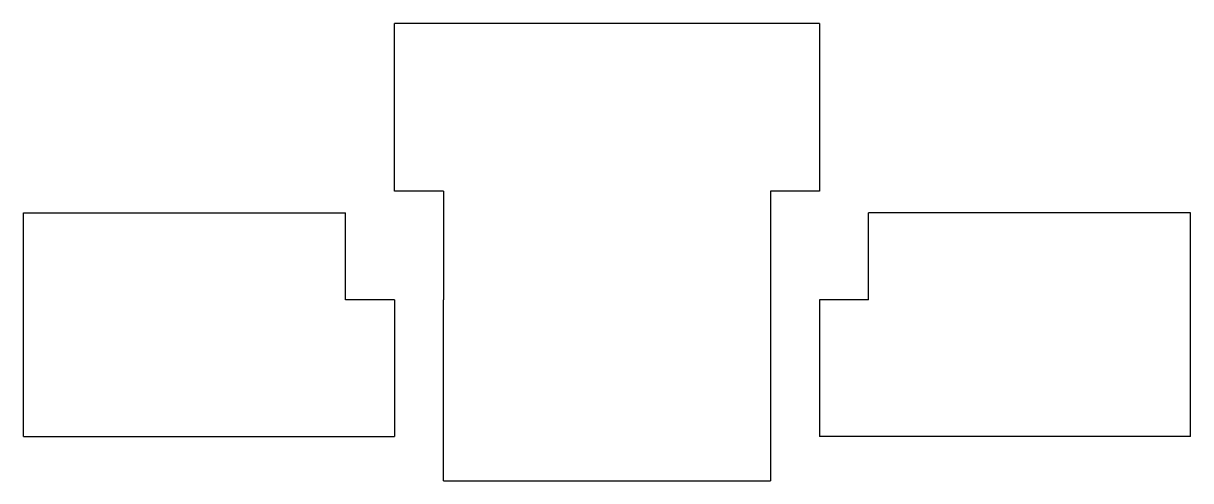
# Model space of a CAD drawing. Header units: inches. Extents: x -1.05 to 1.05, y -0.43 to 0.4.
import ezdxf

# ---------------------------------------------------------------- set-up
doc = ezdxf.new("R2010")
doc.units = ezdxf.units.IN
doc.layers.get('0').update_dxf_attribs({"linetype": 'CONTINUOUS'})
doc.layers.add('1', color=7, linetype='CONTINUOUS')

msp = doc.modelspace()

# ---------------------------------------------------------------- linework, layer by layer
at = {"color": 0, "linetype": 'CONTINUOUS'}
for p, q in [((-0.3839, 0.0984), (-0.3839, 0.4014)), ((0.3839, 0.4014), (-0.3839, 0.4014)), ((0.3839, 0.4014), (0.3839, 0.0984)), ((-0.2953, 0.0984), (-0.3839, 0.0984)), ((-0.2953, 0.0984), (-0.2953, -0.0984)), ((0.3839, 0.0984), (0.2953, 0.0984)), ((0.2953, 0.0984), (0.2953, -0.0984)), ((-0.2953, -0.4251), (-0.2953, -0.0984)), ((0.2953, -0.0984), (0.2953, -0.4251)), ((-0.2953, -0.4251), (0.2953, -0.4251))]:
    msp.add_line(p, q, dxfattribs=at)
at = {"layer": '1', "color": 1, "linetype": 'CONTINUOUS'}
for p, q in [((-1.0542, -0.3451), (-1.0542, 0.0591)), ((-1.0542, 0.0591), (-0.5118, 0.0591)), ((-0.5118, 0.0591), (-0.4724, 0.0591)), ((-0.4724, -0.0984), (-0.4724, 0.0591)), ((0.5118, 0.0591), (0.4724, 0.0591)), ((0.4724, -0.0984), (0.4724, 0.0591)), ((1.0542, 0.0591), (0.5118, 0.0591)), ((1.0542, -0.3451), (1.0542, 0.0591)), ((-0.3839, -0.0984), (-0.4724, -0.0984)), ((-0.3839, -0.0984), (-0.3839, -0.3451)), ((0.3839, -0.0984), (0.3839, -0.3451)), ((0.4724, -0.0984), (0.3839, -0.0984)), ((-1.0542, -0.3451), (-0.3839, -0.3451)), ((1.0542, -0.3451), (0.3839, -0.3451))]:
    msp.add_line(p, q, dxfattribs=at)

doc.saveas('drawing.dxf')
